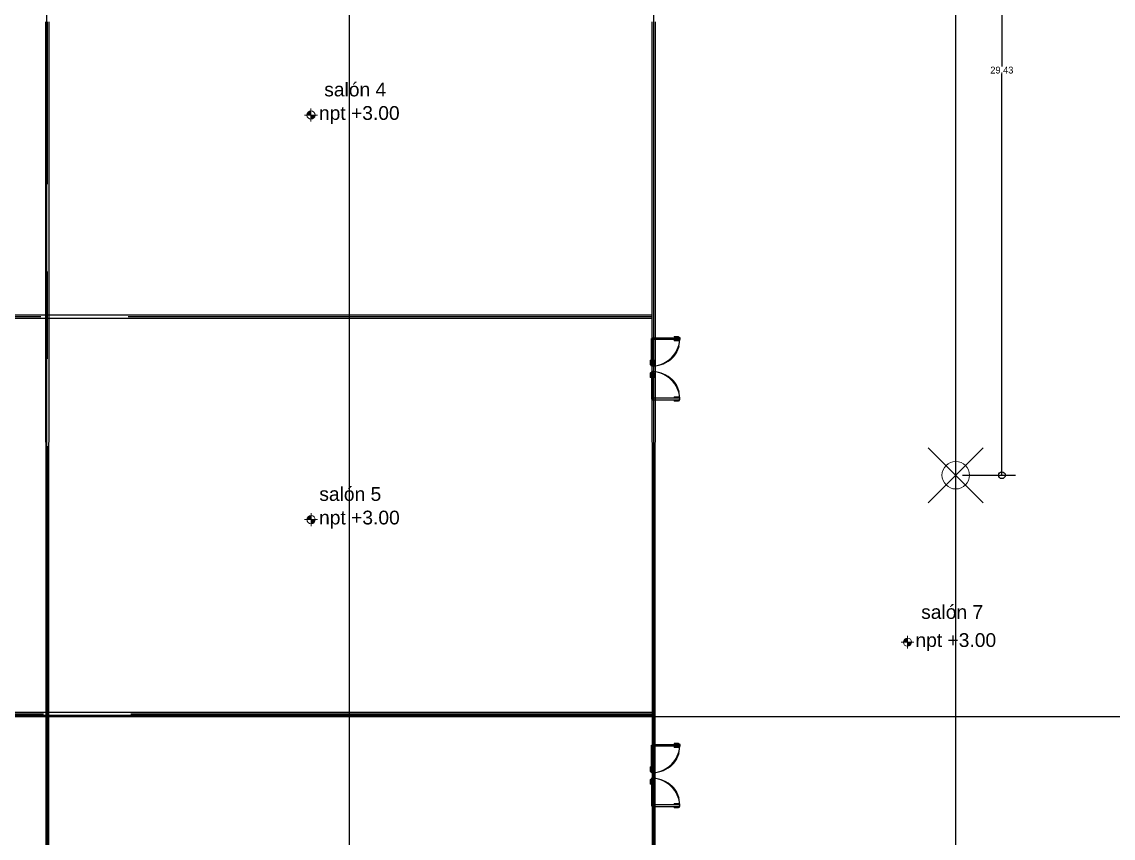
# Model space of a CAD drawing. Header units: millimetres. Extents: x 744843 to 745492, y 2520966 to 2521458.
# Drawn here: x 745370.4 to 745410.05, y 2521119.69 to 2521149.35 of the extents above; entities that cross this region are included whole.
import ezdxf

# ---------------------------------------------------------------- set-up
doc = ezdxf.new("R2010")
doc.units = ezdxf.units.MM
doc.header["$PDMODE"] = 35
doc.header["$PDSIZE"] = 1
doc.linetypes.add('CENTRO2', pattern=[28.575, 19.05, -3.175, 3.175, -3.175])
doc.linetypes.add('TRAZOS2', pattern=[9.525, 6.35, -3.175])
for name, color, linetype in [('A_Cotas_Paños', 8, 'Continuous'), ('A_Ejes', 8, 'Continuous'), ('A_Muros_Mobiles', 16, 'Continuous')]:
    doc.layers.add(name, color=color, linetype=linetype)
for name, color, linetype, lineweight in [('A_Muebles', 8, 'Continuous', 20), ('A_Niveles', 1, 'Continuous', 20), ('A_Textos', 4, 'Continuous', 20)]:
    doc.layers.add(name, color=color, linetype=linetype, lineweight=lineweight)
doc.styles.add('Arial', font='arial.ttf', dxfattribs={"height": 1})
doc.dimstyles.new('EJES', dxfattribs={"dimtxt": 0.25, "dimasz": 0.25, "dimexe": 0.5, "dimexo": 0.25, "dimgap": 0.01, "dimtad": 0, "dimtih": 1, "dimtoh": 1, "dimzin": 4, "dimdsep": 46, "dimtxsty": 'Standard', "dimblk": 'ORIGIN', "dimcen": 0.09, "dimclrd": 8, "dimclre": 8, "dimclrt": 4, "dimadec": 1, "dimazin": 0, "dimtfac": 1, "dimtofl": 0, "dimtmove": 2, "dimatfit": 3, "dimfxl": 0.15, "dimtolj": 1, "dimtzin": 0, "dimlwd": -1, "dimlwe": -1, "dimarcsym": 0})

# ---------------------------------------------------------------- blocks, each defined once
blk = doc.blocks.new('A$C7A9506EF')
at = {"layer": 'A_Muros_Mobiles', "color": 8, "lineweight": 9}
for points in [[(-0.45, 4.76), (-0.54, 4.76), (-0.54, 3.94), (-0.45, 3.94)], [(-0.45, 4.68), (-0.3, 4.68), (-0.3, 4.59), (-0.45, 4.59)], [(0.15, 4.68), (0, 4.68), (0, 4.59), (0.15, 4.59)], [(0.15, 4.76), (0.24, 4.76), (0.24, 3.94), (0.15, 3.94)]]:
    blk.add_lwpolyline(points, close=True, dxfattribs=at)
at = {"layer": 'A_Muros_Mobiles', "lineweight": 9}
blk.add_lwpolyline([(-0.3, 0), (-0.3, 5), (0, 5), (0, 0), (-0.3, 0)], dxfattribs=at)
blk = doc.blocks.new('A$C5628336F')
at = {"layer": 'A_Muros_Mobiles', "color": 16, "linetype": 'TRAZOS2', "lineweight": 9}
blk.add_arc((-0.15, 0.15), 4.85, 90.0064, 179.9936, dxfattribs=at)
at = {"layer": 'A_Muros_Mobiles', "lineweight": 15}
blk.add_blockref('A$C7A9506EF', (0.15, 0), dxfattribs=at)
at = {"layer": 'A_Muros_Mobiles', "lineweight": 15, "rotation": 90}
blk.add_blockref('A$C7A9506EF', (0, 0.15), dxfattribs=at)
blk = doc.blocks.new('A$C520702B6')
at = {"lineweight": 15, "xscale": 2, "yscale": 2, "zscale": 2}
blk.add_blockref('A$C5628336F', (0, 0), dxfattribs=at)
blk = doc.blocks.new('niveles')
at = {"layer": 'A_Niveles'}
h = blk.add_hatch(color=256, dxfattribs=at)
h.paths.add_polyline_path([(-0.438, 0.174), (-0.289, 0.174), (-0.289, 0.323, 0.414214)])
h.paths.add_polyline_path([(-0.14, 0.174), (-0.289, 0.174), (-0.289, 0.025, 0.414214)])
for p, q in [((-0.289, 0.409), (-0.289, -0.061)), ((-0.525, 0.174), (-0.054, 0.174)), ((-0.479, 0.174), (-0.094, 0.174))]:
    blk.add_line(p, q, dxfattribs=at)
blk.add_circle((-0.289, 0.174), 0.149, dxfattribs=at)
at = {"layer": 'A_Textos', "ltscale": 0.0065, "width": 1.2}
blk.add_attdef('NIVEL', (0, 0), '', height=0.3, dxfattribs=at)
blk = doc.blocks.new('_Origin')
at = {"color": 0, "linetype": 'ByBlock', "lineweight": -2}
blk.add_line((0, 0), (-1, 0), dxfattribs=at)
blk.add_circle((0, 0), 0.5, dxfattribs=at)
blk = doc.blocks.new('*D304')
at = {"layer": 'A_Cotas_Paños', "color": 8, "transparency": 16777216}
for p, q in [((745404.582, 2521162.308), (745406.507, 2521162.308)), ((745406.007, 2521162.058), (745406.007, 2521147.726)), ((745406.007, 2521133.124), (745406.007, 2521147.456)), ((745404.582, 2521132.874), (745406.507, 2521132.874))]:
    blk.add_line(p, q, dxfattribs=at)
at = {"layer": 'Defpoints', "color": 0, "transparency": 16777216}
for p in [(745404.332, 2521162.308), (745406.007, 2521162.308), (745404.332, 2521132.874)]:
    blk.add_point(p, dxfattribs=at)
at = {"layer": 'A_Cotas_Paños', "color": 8, "transparency": 16777216, "xscale": 0.25, "yscale": 0.25, "zscale": 0.25}
for p, rotation in [((745406.007, 2521162.308), 90), ((745406.007, 2521132.874), 270)]:
    blk.add_blockref('_Origin', p, dxfattribs=dict(at, rotation=rotation))
at = {"layer": 'A_Cotas_Paños', "color": 4, "transparency": 16777216, "insert": (745406.007, 2521147.591), "char_height": 0.25, "attachment_point": 5}
blk.add_mtext('\\A1;29.43', dxfattribs=at)
blk = doc.blocks.new('A$C051F1080-flat-17')
at = {"layer": 'A_Muros_Mobiles'}
for p, q in [((0, 0), (0, 0.06)), ((0, 0.06), (1, 0.06)), ((1, 0), (0, 0)), ((1, 0.06), (1, 0))]:
    blk.add_line(p, q, dxfattribs=at)
at = {"layer": 'A_Muros_Mobiles', "color": 8}
for p, q in [((0.887, 0.072), (0.887, 0.081)), ((0.887, 0.081), (0.982, 0.081)), ((0.982, 0.072), (0.887, 0.072)), ((0.962, 0.06), (0.962, 0.072)), ((0.962, 0.072), (0.97, 0.072)), ((0.97, 0.06), (0.962, 0.06)), ((0.97, 0), (0.962, 0)), ((0.962, 0), (0.962, -0.012)), ((0.97, 0.072), (0.97, 0.06)), ((0.97, -0.012), (0.97, 0)), ((0.982, 0.081), (0.982, 0.072)), ((0.982, -0.012), (0.887, -0.012)), ((0.887, -0.012), (0.887, -0.021)), ((0.887, -0.021), (0.982, -0.021)), ((0.962, -0.012), (0.97, -0.012)), ((0.982, -0.021), (0.982, -0.012))]:
    blk.add_line(p, q, dxfattribs=at)
blk = doc.blocks.new('A$C051F1080-flat-18')
at = {"color": 16}
for p, q in [((-0.06, 1), (0, 1)), ((0, 0), (-0.06, 0))]:
    blk.add_line(p, q, dxfattribs=at)
at = {"layer": 'A_Muros_Mobiles', "color": 8}
for p, q in [((-0.081, 0.887), (-0.081, 0.982)), ((-0.081, 0.982), (-0.072, 0.982)), ((-0.072, 0.887), (-0.081, 0.887)), ((-0.072, 0.982), (-0.072, 0.887)), ((-0.072, 0.962), (-0.072, 0.97)), ((-0.072, 0.97), (-0.06, 0.97)), ((-0.06, 0.962), (-0.072, 0.962)), ((-0.06, 0.97), (-0.06, 0.962)), ((0, 0.97), (0, 0.962)), ((0.012, 0.97), (0, 0.97)), ((0, 0.962), (0.012, 0.962)), ((0.012, 0.982), (0.012, 0.887)), ((0.021, 0.982), (0.012, 0.982)), ((0.012, 0.962), (0.012, 0.97)), ((0.012, 0.887), (0.021, 0.887)), ((0.021, 0.887), (0.021, 0.982))]:
    blk.add_line(p, q, dxfattribs=at)
at = {"layer": 'A_Muros_Mobiles', "color": 16}
for p, q in [((-0.06, 0), (-0.06, 1)), ((0, 1), (0, 0))]:
    blk.add_line(p, q, dxfattribs=at)
blk = doc.blocks.new('A$C0FF00F17-flat-9')
at = {"layer": 'A_Muros_Mobiles', "color": 8, "linetype": 'TRAZOS2'}
blk.add_ellipse((-0.054, -0.024), major_axis=(-0.748, 0.748), ratio=1, start_param=4.006528, end_param=5.41825, dxfattribs=at)
at = {"layer": 'A_Muros_Mobiles'}
for name, p in [('A$C051F1080-flat-18', (0.03, 0.03)), ('A$C051F1080-flat-17', (0, 0))]:
    blk.add_blockref(name, p, dxfattribs=at)
blk = doc.blocks.new('A$C051F1080-flat-19')
at = {"layer": 'A_Muros_Mobiles'}
for p, q in [((0, 0.06), (-1, 0.06)), ((-1, 0.06), (-1, 0)), ((-1, 0), (0, 0)), ((0, 0), (0, 0.06))]:
    blk.add_line(p, q, dxfattribs=at)
at = {"layer": 'A_Muros_Mobiles', "color": 8}
for p, q in [((-0.887, 0.081), (-0.982, 0.081)), ((-0.982, 0.081), (-0.982, 0.072)), ((-0.982, 0.072), (-0.887, 0.072)), ((-0.962, 0.072), (-0.97, 0.072)), ((-0.97, 0.072), (-0.97, 0.06)), ((-0.97, 0.06), (-0.962, 0.06)), ((-0.97, 0), (-0.962, 0)), ((-0.97, -0.012), (-0.97, 0)), ((-0.962, 0.06), (-0.962, 0.072)), ((-0.962, 0), (-0.962, -0.012)), ((-0.887, 0.072), (-0.887, 0.081)), ((-0.982, -0.012), (-0.887, -0.012)), ((-0.982, -0.021), (-0.982, -0.012)), ((-0.887, -0.021), (-0.982, -0.021)), ((-0.962, -0.012), (-0.97, -0.012)), ((-0.887, -0.012), (-0.887, -0.021))]:
    blk.add_line(p, q, dxfattribs=at)
blk = doc.blocks.new('A$C051F1080-flat-20')
at = {"layer": 'A_Muros_Mobiles', "color": 8}
for p, q in [((-0.021, 0.887), (-0.021, 0.982)), ((-0.021, 0.982), (-0.012, 0.982)), ((-0.012, 0.887), (-0.021, 0.887)), ((-0.012, 0.982), (-0.012, 0.887)), ((-0.012, 0.962), (-0.012, 0.97)), ((-0.012, 0.97), (0, 0.97)), ((0, 0.962), (-0.012, 0.962)), ((0, 0.97), (0, 0.962)), ((0.06, 0.97), (0.06, 0.962)), ((0.072, 0.97), (0.06, 0.97)), ((0.06, 0.962), (0.072, 0.962)), ((0.072, 0.982), (0.072, 0.887)), ((0.081, 0.982), (0.072, 0.982)), ((0.072, 0.962), (0.072, 0.97)), ((0.072, 0.887), (0.081, 0.887)), ((0.081, 0.887), (0.081, 0.982))]:
    blk.add_line(p, q, dxfattribs=at)
at = {"layer": 'A_Muros_Mobiles'}
for p, q in [((0.06, 1), (0, 1)), ((0, 1), (0, 0)), ((0.06, 0), (0.06, 1)), ((0, 0), (0.06, 0))]:
    blk.add_line(p, q, dxfattribs=at)
blk = doc.blocks.new('A$C0FF00F17-flat-10')
at = {"layer": 'A_Muros_Mobiles', "color": 8, "linetype": 'TRAZOS2'}
blk.add_ellipse((0.054, -0.024), major_axis=(-0.748, -0.748), ratio=1, start_param=-2.276657, end_param=-0.864936, dxfattribs=at)
at = {"layer": 'A_Muros_Mobiles'}
for name, p in [('A$C051F1080-flat-20', (-0.03, 0.03)), ('A$C051F1080-flat-19', (0, 0))]:
    blk.add_blockref(name, p, dxfattribs=at)

msp = doc.modelspace()

# ---------------------------------------------------------------- linework, layer by layer
at = {"layer": 'A_Ejes'}
for p, q in [((745371.3, 2521057.851), (745371.3, 2521173.138)), ((745382.3, 2521057.851), (745382.3, 2521173.138)), ((745404.335, 2521057.851), (745404.334, 2521173.138)), ((745393.352, 2521058.677), (745393.363, 2521152.227))]:
    msp.add_line(p, q, dxfattribs=at)
at = {"layer": 'A_Ejes', "ltscale": 0.5}
msp.add_line((745296.02, 2521124.108), (745459.353, 2521124.108), dxfattribs=at)
at = {"layer": 'A_Muebles'}
msp.add_point((745404.332, 2521132.874), dxfattribs=at)
at = {"layer": 'A_Muros_Mobiles', "color": 16, "linetype": 'Continuous'}
for p, q in [((745371.287, 2521114.673), (745371.274, 2521149.345)), ((745371.381, 2521114.673), (745371.394, 2521149.345)), ((745393.316, 2521114.673), (745393.303, 2521149.345)), ((745393.409, 2521114.673), (745393.423, 2521149.345)), ((745393.307, 2521138.689), (745351.538, 2521138.689)), ((745393.307, 2521138.569), (745351.538, 2521138.569)), ((745393.413, 2521124.259), (745351.538, 2521124.259)), ((745393.413, 2521124.139), (745351.538, 2521124.139))]:
    msp.add_line(p, q, dxfattribs=at)
at = {"layer": 'A_Muros_Mobiles', "color": 1, "linetype": 'CENTRO2'}
for p, q in [((745371.336, 2521114.874), (745371.334, 2521149.345)), ((745393.364, 2521114.873), (745393.362, 2521149.345)), ((745393.307, 2521138.629), (745351.738, 2521138.629)), ((745393.413, 2521124.199), (745351.538, 2521124.199))]:
    msp.add_line(p, q, dxfattribs=at)

# ---------------------------------------------------------------- block references
at = {"xscale": 0.09999999997671694, "yscale": 0.1000000000931323, "zscale": 0.1, "rotation": 180}
for p in [(745393.31, 2521137.838), (745393.31, 2521123.064)]:
    msp.add_blockref('A$C520702B6', p, dxfattribs=at)
at = {"extrusion": (0, 0, -1), "xscale": 0.09999999997671694, "yscale": 0.1000000000931323, "zscale": -0.1}
for p in [(-745393.31, 2521135.638), (-745393.31, 2521120.864)]:
    msp.add_blockref('A$C520702B6', p, dxfattribs=at)
at = {"layer": 'A_Muros_Mobiles', "rotation": 270}
for name, p in [('A$C0FF00F17-flat-9', (745393.28, 2521137.838)), ('A$C0FF00F17-flat-10', (745393.28, 2521135.638)), ('A$C0FF00F17-flat-9', (745393.28, 2521123.064)), ('A$C0FF00F17-flat-10', (745393.28, 2521120.864))]:
    msp.add_blockref(name, p, dxfattribs=at)
at = {"layer": 'A_Textos'}
ref = msp.add_blockref('niveles', (745381.193, 2521145.783), dxfattribs=at)
ref.add_attrib('NIVEL', 'npt +3.00', (745381.193, 2521145.783), dxfattribs={"ltscale": 0.0065, "height": 0.5, "style": 'Arial'})
ref = msp.add_blockref('niveles', (745381.197, 2521131.086), dxfattribs=at)
ref.add_attrib('NIVEL', 'npt +3.00', (745381.197, 2521131.086), dxfattribs={"ltscale": 0.0065, "height": 0.5, "style": 'Arial'})
ref = msp.add_blockref('niveles', (745402.868, 2521126.635), dxfattribs=at)
ref.add_attrib('NIVEL', 'npt +3.00', (745402.868, 2521126.635), dxfattribs={"ltscale": 0.0065, "height": 0.5, "style": 'Arial'})

# ---------------------------------------------------------------- texts
at = {"layer": 'A_Textos', "ltscale": 0.1, "char_height": 0.5, "attachment_point": 1, "style": 'Arial'}
for s, insert, width in [('{\\fArial|b0|i0|c238|p34;salón }4', (745381.385, 2521147.137), 2.39741), ('{\\fArial|b0|i0|c238|p34;salón }5', (745381.206, 2521132.442), 2.39741), ('{\\fArial|b0|i0|c238|p34;salón }7', (745403.076, 2521128.155), 2.43382)]:
    msp.add_mtext(s, dxfattribs=dict(at, insert=insert, width=width))

# ---------------------------------------------------------------- dimensions: what is measured, and where the dimension line sits
at = {"layer": 'A_Cotas_Paños'}
dim = msp.add_aligned_dim(p1=(745404.332, 2521132.874), p2=(745404.332, 2521162.308), distance=-1.675, dimstyle='EJES', override={"dimarcsym": 1}, dxfattribs=at)
dim.commit()
dim.dimension.update_dxf_attribs({"geometry": '*D304', "text_midpoint": (745406.007, 2521147.591)})

doc.saveas('drawing.dxf')
